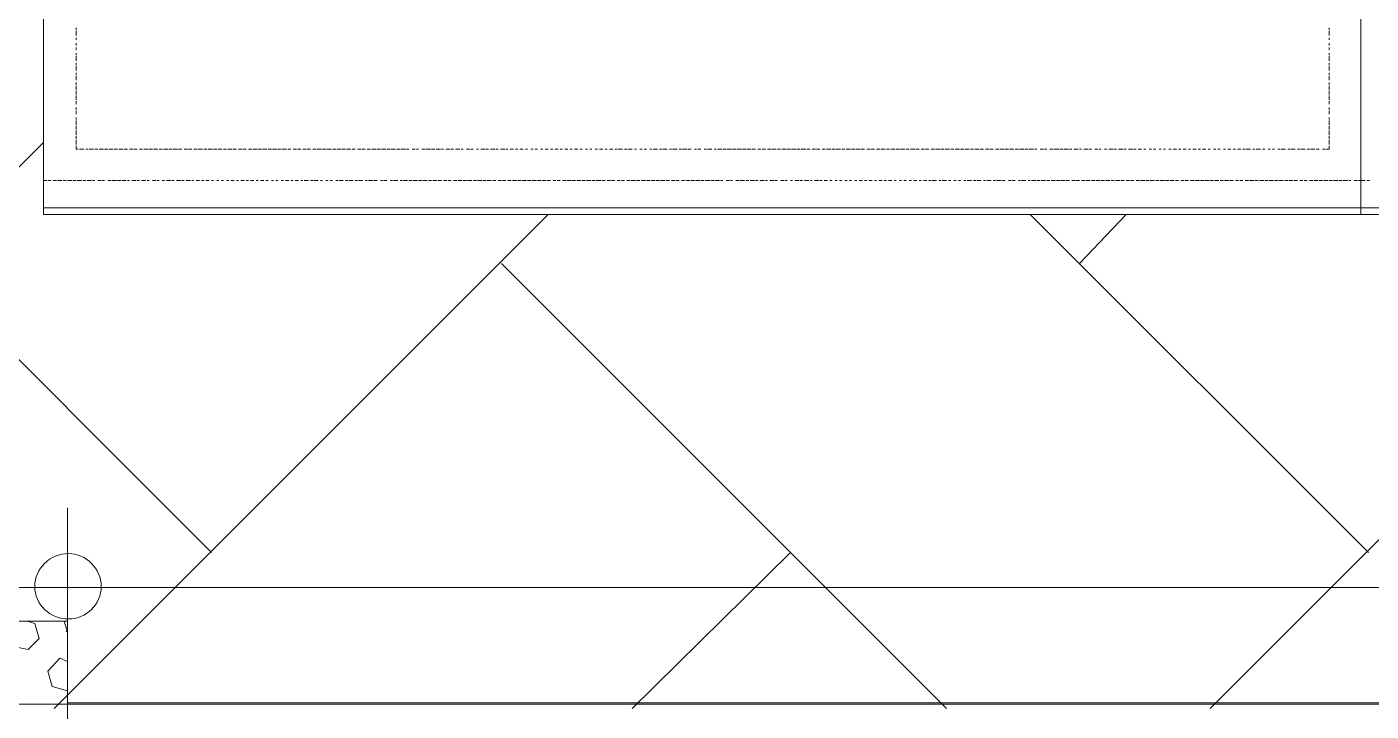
# Model space of a CAD drawing. Header units: millimetres. Extents: x 2928 to 3112, y 1220 to 1280.
# Drawn here: x 2957.231 to 2959.286, y 1264.54 to 1265.586 of the extents above; entities that cross this region are included whole.
import ezdxf

# ---------------------------------------------------------------- set-up
doc = ezdxf.new("R2010")
doc.units = ezdxf.units.MM

msp = doc.modelspace()

# ---------------------------------------------------------------- linework, layer by layer
at = {"color": 9, "linetype": 'Continuous', "lineweight": 13, "true_color": 0xbababa}
for points in [[(2957.51322, 1264.78229), (2956.1882, 1266.10898), (2956.1882, 1266.10898)], [(2957.07154, 1265.22396), (2957.25654, 1265.40897), (2957.25654, 1265.40897)], [(2957.27321, 1264.54395), (2958.02822, 1265.29896), (2958.02822, 1265.29896)], [(2959.28157, 1264.78229), (2958.7649, 1265.29896), (2958.7649, 1265.29896)], [(2958.8399, 1265.22396), (2958.91157, 1265.29896), (2958.91157, 1265.29896)], [(2959.0399, 1264.54395), (2959.79491, 1265.29896), (2959.79491, 1265.29896)], [(2958.63656, 1264.54395), (2957.95655, 1265.22396), (2957.95655, 1265.22396)], [(2958.15656, 1264.54395), (2958.39823, 1264.78229), (2958.39823, 1264.78229)], [(2957.24321, 1264.67396), (2957.23154, 1264.67729), (2957.23154, 1264.67729)], [(2957.24988, 1264.65062), (2957.24321, 1264.67396), (2957.24321, 1264.67396)], [(2957.29321, 1264.66062), (2957.28821, 1264.67729), (2957.28821, 1264.67729)], [(2957.29321, 1264.66062), (2957.29155, 1264.66229), (2957.29155, 1264.66229)], [(2957.23321, 1264.63396), (2957.20821, 1264.63896), (2957.20821, 1264.63896)], [(2957.23321, 1264.63396), (2957.24988, 1264.65062), (2957.24988, 1264.65062)], [(2957.26321, 1264.60062), (2957.28155, 1264.62062), (2957.28155, 1264.62062)], [(2957.29321, 1264.61562), (2957.28155, 1264.62062), (2957.28155, 1264.62062)], [(2957.26988, 1264.57729), (2957.26321, 1264.60062), (2957.26321, 1264.60062)], [(2957.29321, 1264.57062), (2957.26988, 1264.57729), (2957.26988, 1264.57729)]]:
    msp.add_lwpolyline(points, dxfattribs=at)
at = {"color": 7, "linetype": 'Continuous', "lineweight": 20, "true_color": 0x000007}
for points in [[(2959.26991, 1265.75397), (2957.25654, 1265.75397), (2957.25654, 1265.29896), (2959.26991, 1265.29896)], [(2961.2866, 1265.75397), (2959.26991, 1265.75397), (2959.26991, 1265.29896), (2961.2866, 1265.29896)]]:
    msp.add_lwpolyline(points, close=True, dxfattribs=at)
at = {"color": 252, "linetype": 'Continuous', "lineweight": 13, "true_color": 0x989898}
for points in [[(2957.30655, 1265.58397), (2957.30655, 1265.58064), (2957.30655, 1265.58064)], [(2957.30655, 1265.57897), (2957.30655, 1265.5723), (2957.30655, 1265.5723)], [(2959.22157, 1265.58064), (2959.22157, 1265.58397), (2959.22157, 1265.58397)], [(2959.22157, 1265.5723), (2959.22157, 1265.57897), (2959.22157, 1265.57897)], [(2957.30655, 1265.56897), (2957.30655, 1265.56564), (2957.30655, 1265.56564)], [(2957.30655, 1265.56063), (2957.30655, 1265.5573), (2957.30655, 1265.5573)], [(2959.22157, 1265.56564), (2959.22157, 1265.56897), (2959.22157, 1265.56897)], [(2959.22157, 1265.5573), (2959.22157, 1265.56063), (2959.22157, 1265.56063)], [(2957.30655, 1265.55397), (2957.30655, 1265.55063), (2957.30655, 1265.55063)], [(2957.30655, 1265.54563), (2957.30655, 1265.5423), (2957.30655, 1265.5423)], [(2957.30655, 1265.54063), (2957.30655, 1265.53397), (2957.30655, 1265.53397)], [(2959.22157, 1265.55063), (2959.22157, 1265.55397), (2959.22157, 1265.55397)], [(2959.22157, 1265.5423), (2959.22157, 1265.54563), (2959.22157, 1265.54563)], [(2959.22157, 1265.53397), (2959.22157, 1265.54063), (2959.22157, 1265.54063)], [(2957.30655, 1265.53063), (2957.30655, 1265.5273), (2957.30655, 1265.5273)], [(2957.30655, 1265.52563), (2957.30655, 1265.51897), (2957.30655, 1265.51897)], [(2957.30655, 1265.51563), (2957.30655, 1265.5123), (2957.30655, 1265.5123)], [(2959.22157, 1265.5273), (2959.22157, 1265.53063), (2959.22157, 1265.53063)], [(2959.22157, 1265.51897), (2959.22157, 1265.52563), (2959.22157, 1265.52563)], [(2959.22157, 1265.5123), (2959.22157, 1265.51563), (2959.22157, 1265.51563)], [(2957.30655, 1265.51063), (2957.30655, 1265.50397), (2957.30655, 1265.50397)], [(2957.30655, 1265.50063), (2957.30655, 1265.4973), (2957.30655, 1265.4973)], [(2957.30655, 1265.49563), (2957.30655, 1265.48897), (2957.30655, 1265.48897)], [(2959.22157, 1265.50397), (2959.22157, 1265.51063), (2959.22157, 1265.51063)], [(2959.22157, 1265.4973), (2959.22157, 1265.50063), (2959.22157, 1265.50063)], [(2959.22157, 1265.48897), (2959.22157, 1265.49563), (2959.22157, 1265.49563)], [(2957.30655, 1265.4873), (2957.30655, 1265.4823), (2957.30655, 1265.4823)], [(2957.30655, 1265.48063), (2957.30655, 1265.47397), (2957.30655, 1265.47397)], [(2959.22157, 1265.4823), (2959.22157, 1265.4873), (2959.22157, 1265.4873)], [(2959.22157, 1265.47397), (2959.22157, 1265.48063), (2959.22157, 1265.48063)], [(2957.30655, 1265.4723), (2957.30655, 1265.4673), (2957.30655, 1265.4673)], [(2957.30655, 1265.4623), (2957.30655, 1265.45897), (2957.30655, 1265.45897)], [(2957.30655, 1265.4573), (2957.30655, 1265.4523), (2957.30655, 1265.4523)], [(2959.22157, 1265.4673), (2959.22157, 1265.4723), (2959.22157, 1265.4723)], [(2959.22157, 1265.45897), (2959.22157, 1265.4623), (2959.22157, 1265.4623)], [(2959.22157, 1265.4523), (2959.22157, 1265.4573), (2959.22157, 1265.4573)], [(2957.30655, 1265.4473), (2957.30655, 1265.44397), (2957.30655, 1265.44397)], [(2957.30655, 1265.4423), (2957.30655, 1265.43563), (2957.30655, 1265.43563)], [(2957.30655, 1265.43397), (2957.30655, 1265.42897), (2957.30655, 1265.42897)], [(2959.22157, 1265.44397), (2959.22157, 1265.4473), (2959.22157, 1265.4473)], [(2959.22157, 1265.43563), (2959.22157, 1265.4423), (2959.22157, 1265.4423)], [(2959.22157, 1265.42897), (2959.22157, 1265.43397), (2959.22157, 1265.43397)], [(2957.30655, 1265.4273), (2957.30655, 1265.42063), (2957.30655, 1265.42063)], [(2957.30655, 1265.41897), (2957.30655, 1265.41397), (2957.30655, 1265.41397)], [(2957.30655, 1265.4123), (2957.30655, 1265.40563), (2957.30655, 1265.40563)], [(2959.22157, 1265.42063), (2959.22157, 1265.4273), (2959.22157, 1265.4273)], [(2959.22157, 1265.41397), (2959.22157, 1265.41897), (2959.22157, 1265.41897)], [(2959.22157, 1265.40563), (2959.22157, 1265.4123), (2959.22157, 1265.4123)], [(2957.30655, 1265.40397), (2957.30655, 1265.39897), (2957.30988, 1265.39897)], [(2957.31155, 1265.39897), (2957.31821, 1265.39897), (2957.31821, 1265.39897)], [(2957.32155, 1265.39897), (2957.32488, 1265.39897), (2957.32488, 1265.39897)], [(2957.32655, 1265.39897), (2957.33321, 1265.39897), (2957.33321, 1265.39897)], [(2957.33488, 1265.39897), (2957.33988, 1265.39897), (2957.33988, 1265.39897)], [(2957.34155, 1265.39897), (2957.34821, 1265.39897), (2957.34821, 1265.39897)], [(2957.34988, 1265.39897), (2957.35488, 1265.39897), (2957.35488, 1265.39897)], [(2957.35655, 1265.39897), (2957.36321, 1265.39897), (2957.36321, 1265.39897)], [(2957.36488, 1265.39897), (2957.36988, 1265.39897), (2957.36988, 1265.39897)], [(2957.37155, 1265.39897), (2957.37821, 1265.39897), (2957.37821, 1265.39897)], [(2957.37988, 1265.39897), (2957.38488, 1265.39897), (2957.38488, 1265.39897)], [(2957.38821, 1265.39897), (2957.39321, 1265.39897), (2957.39321, 1265.39897)], [(2957.39488, 1265.39897), (2957.39988, 1265.39897), (2957.39988, 1265.39897)], [(2957.40321, 1265.39897), (2957.40821, 1265.39897), (2957.40821, 1265.39897)], [(2957.40988, 1265.39897), (2957.41655, 1265.39897), (2957.41655, 1265.39897)], [(2957.41821, 1265.39897), (2957.42321, 1265.39897), (2957.42321, 1265.39897)], [(2957.42488, 1265.39897), (2957.43155, 1265.39897), (2957.43155, 1265.39897)], [(2957.43321, 1265.39897), (2957.43821, 1265.39897), (2957.43821, 1265.39897)], [(2957.43988, 1265.39897), (2957.44655, 1265.39897), (2957.44655, 1265.39897)], [(2957.44821, 1265.39897), (2957.45321, 1265.39897), (2957.45321, 1265.39897)], [(2957.45488, 1265.39897), (2957.46155, 1265.39897), (2957.46155, 1265.39897)], [(2957.46321, 1265.39897), (2957.46821, 1265.39897), (2957.46821, 1265.39897)], [(2957.47155, 1265.39897), (2957.47655, 1265.39897), (2957.47655, 1265.39897)], [(2957.47821, 1265.39897), (2957.48321, 1265.39897), (2957.48321, 1265.39897)], [(2957.48655, 1265.39897), (2957.49155, 1265.39897), (2957.49155, 1265.39897)], [(2957.49321, 1265.39897), (2957.49988, 1265.39897), (2957.49988, 1265.39897)], [(2957.50155, 1265.39897), (2957.50655, 1265.39897), (2957.50655, 1265.39897)], [(2957.50822, 1265.39897), (2957.51488, 1265.39897), (2957.51488, 1265.39897)], [(2957.51655, 1265.39897), (2957.52155, 1265.39897), (2957.52155, 1265.39897)], [(2957.52322, 1265.39897), (2957.52988, 1265.39897), (2957.52988, 1265.39897)], [(2957.53155, 1265.39897), (2957.53655, 1265.39897), (2957.53655, 1265.39897)], [(2957.53822, 1265.39897), (2957.54488, 1265.39897), (2957.54488, 1265.39897)], [(2957.54655, 1265.39897), (2957.55155, 1265.39897), (2957.55155, 1265.39897)], [(2957.55488, 1265.39897), (2957.55988, 1265.39897), (2957.55988, 1265.39897)], [(2957.56155, 1265.39897), (2957.56655, 1265.39897), (2957.56655, 1265.39897)], [(2957.56988, 1265.39897), (2957.57488, 1265.39897), (2957.57488, 1265.39897)], [(2957.57655, 1265.39897), (2957.58322, 1265.39897), (2957.58322, 1265.39897)], [(2957.58488, 1265.39897), (2957.58988, 1265.39897), (2957.58988, 1265.39897)], [(2957.59155, 1265.39897), (2957.59822, 1265.39897), (2957.59822, 1265.39897)], [(2957.59988, 1265.39897), (2957.60488, 1265.39897), (2957.60488, 1265.39897)], [(2957.60655, 1265.39897), (2957.61322, 1265.39897), (2957.61322, 1265.39897)], [(2957.61488, 1265.39897), (2957.61988, 1265.39897), (2957.61988, 1265.39897)], [(2957.62155, 1265.39897), (2957.62822, 1265.39897), (2957.62822, 1265.39897)], [(2957.62988, 1265.39897), (2957.63488, 1265.39897), (2957.63488, 1265.39897)], [(2957.63822, 1265.39897), (2957.64322, 1265.39897), (2957.64322, 1265.39897)], [(2957.64488, 1265.39897), (2957.64988, 1265.39897), (2957.64988, 1265.39897)], [(2957.65322, 1265.39897), (2957.65822, 1265.39897), (2957.65822, 1265.39897)], [(2957.65988, 1265.39897), (2957.66488, 1265.39897), (2957.66488, 1265.39897)], [(2957.66822, 1265.39897), (2957.67322, 1265.39897), (2957.67322, 1265.39897)], [(2957.67488, 1265.39897), (2957.68155, 1265.39897), (2957.68155, 1265.39897)], [(2957.68322, 1265.39897), (2957.68822, 1265.39897), (2957.68822, 1265.39897)], [(2957.68988, 1265.39897), (2957.69655, 1265.39897), (2957.69655, 1265.39897)], [(2957.69822, 1265.39897), (2957.70322, 1265.39897), (2957.70322, 1265.39897)], [(2957.70488, 1265.39897), (2957.71155, 1265.39897), (2957.71155, 1265.39897)], [(2957.71322, 1265.39897), (2957.71822, 1265.39897), (2957.71822, 1265.39897)], [(2957.71988, 1265.39897), (2957.72655, 1265.39897), (2957.72655, 1265.39897)], [(2957.72822, 1265.39897), (2957.73322, 1265.39897), (2957.73322, 1265.39897)], [(2957.73655, 1265.39897), (2957.74155, 1265.39897), (2957.74155, 1265.39897)], [(2957.74322, 1265.39897), (2957.74822, 1265.39897), (2957.74822, 1265.39897)], [(2957.75155, 1265.39897), (2957.75655, 1265.39897), (2957.75655, 1265.39897)], [(2957.75822, 1265.39897), (2957.76489, 1265.39897), (2957.76489, 1265.39897)], [(2957.76655, 1265.39897), (2957.77155, 1265.39897), (2957.77155, 1265.39897)], [(2957.77322, 1265.39897), (2957.77989, 1265.39897), (2957.77989, 1265.39897)], [(2957.78155, 1265.39897), (2957.78655, 1265.39897), (2957.78655, 1265.39897)], [(2957.78822, 1265.39897), (2957.79489, 1265.39897), (2957.79489, 1265.39897)], [(2957.79655, 1265.39897), (2957.80155, 1265.39897), (2957.80155, 1265.39897)], [(2957.80322, 1265.39897), (2957.80989, 1265.39897), (2957.80989, 1265.39897)], [(2957.81155, 1265.39897), (2957.81489, 1265.39897), (2957.81489, 1265.39897)], [(2957.81989, 1265.39897), (2957.82489, 1265.39897), (2957.82489, 1265.39897)], [(2957.82655, 1265.39897), (2957.82989, 1265.39897), (2957.82989, 1265.39897)], [(2957.83489, 1265.39897), (2957.83989, 1265.39897), (2957.83989, 1265.39897)], [(2957.84155, 1265.39897), (2957.84822, 1265.39897), (2957.84822, 1265.39897)], [(2957.84989, 1265.39897), (2957.85489, 1265.39897), (2957.85489, 1265.39897)], [(2957.85655, 1265.39897), (2957.86322, 1265.39897), (2957.86322, 1265.39897)], [(2957.86489, 1265.39897), (2957.86822, 1265.39897), (2957.86822, 1265.39897)], [(2957.87155, 1265.39897), (2957.87822, 1265.39897), (2957.87822, 1265.39897)], [(2957.87989, 1265.39897), (2957.88322, 1265.39897), (2957.88322, 1265.39897)], [(2957.88655, 1265.39897), (2957.89322, 1265.39897), (2957.89322, 1265.39897)], [(2957.89489, 1265.39897), (2957.89822, 1265.39897), (2957.89822, 1265.39897)], [(2957.90322, 1265.39897), (2957.90822, 1265.39897), (2957.90822, 1265.39897)], [(2957.90989, 1265.39897), (2957.91322, 1265.39897), (2957.91322, 1265.39897)], [(2957.91822, 1265.39897), (2957.92155, 1265.39897), (2957.92155, 1265.39897)], [(2957.92489, 1265.39897), (2957.93155, 1265.39897), (2957.93155, 1265.39897)], [(2957.93322, 1265.39897), (2957.93655, 1265.39897), (2957.93655, 1265.39897)], [(2957.93989, 1265.39897), (2957.94655, 1265.39897), (2957.94655, 1265.39897)], [(2957.94822, 1265.39897), (2957.95155, 1265.39897), (2957.95155, 1265.39897)], [(2957.95489, 1265.39897), (2957.96156, 1265.39897), (2957.96156, 1265.39897)], [(2957.96322, 1265.39897), (2957.96656, 1265.39897), (2957.96656, 1265.39897)], [(2957.96989, 1265.39897), (2957.97489, 1265.39897), (2957.97489, 1265.39897)], [(2957.97822, 1265.39897), (2957.98156, 1265.39897), (2957.98156, 1265.39897)], [(2957.98489, 1265.39897), (2957.98989, 1265.39897), (2957.98989, 1265.39897)], [(2957.99322, 1265.39897), (2957.99656, 1265.39897), (2957.99656, 1265.39897)], [(2958.00156, 1265.39897), (2958.00489, 1265.39897), (2958.00489, 1265.39897)], [(2958.00822, 1265.39897), (2958.01156, 1265.39897), (2958.01156, 1265.39897)], [(2958.01656, 1265.39897), (2958.01989, 1265.39897), (2958.01989, 1265.39897)], [(2958.02322, 1265.39897), (2958.02822, 1265.39897), (2958.02822, 1265.39897)], [(2958.03156, 1265.39897), (2958.03489, 1265.39897), (2958.03489, 1265.39897)], [(2958.03822, 1265.39897), (2958.04322, 1265.39897), (2958.04322, 1265.39897)], [(2958.04656, 1265.39897), (2958.04989, 1265.39897), (2958.04989, 1265.39897)], [(2958.05322, 1265.39897), (2958.05822, 1265.39897), (2958.05822, 1265.39897)], [(2958.06156, 1265.39897), (2958.06489, 1265.39897), (2958.06489, 1265.39897)], [(2958.06822, 1265.39897), (2958.07322, 1265.39897), (2958.07322, 1265.39897)], [(2958.07656, 1265.39897), (2958.07989, 1265.39897), (2958.07989, 1265.39897)], [(2958.08489, 1265.39897), (2958.08822, 1265.39897), (2958.08822, 1265.39897)], [(2958.09156, 1265.39897), (2958.09489, 1265.39897), (2958.09489, 1265.39897)], [(2958.09989, 1265.39897), (2958.10322, 1265.39897), (2958.10322, 1265.39897)], [(2958.10656, 1265.39897), (2958.11156, 1265.39897), (2958.11156, 1265.39897)], [(2958.11489, 1265.39897), (2958.11822, 1265.39897), (2958.11822, 1265.39897)], [(2958.12156, 1265.39897), (2958.12656, 1265.39897), (2958.12656, 1265.39897)], [(2958.12989, 1265.39897), (2958.13322, 1265.39897), (2958.13322, 1265.39897)], [(2958.13489, 1265.39897), (2958.14156, 1265.39897), (2958.14156, 1265.39897)], [(2958.14489, 1265.39897), (2958.14822, 1265.39897), (2958.14822, 1265.39897)], [(2958.14989, 1265.39897), (2958.15656, 1265.39897), (2958.15656, 1265.39897)], [(2958.15989, 1265.39897), (2958.16322, 1265.39897), (2958.16322, 1265.39897)], [(2958.16822, 1265.39897), (2958.17156, 1265.39897), (2958.17156, 1265.39897)], [(2958.17489, 1265.39897), (2958.17822, 1265.39897), (2958.17822, 1265.39897)], [(2958.18322, 1265.39897), (2958.18656, 1265.39897), (2958.18656, 1265.39897)], [(2958.18822, 1265.39897), (2958.19489, 1265.39897), (2958.19489, 1265.39897)], [(2958.19823, 1265.39897), (2958.20156, 1265.39897), (2958.20156, 1265.39897)], [(2958.20323, 1265.39897), (2958.20989, 1265.39897), (2958.20989, 1265.39897)], [(2958.21323, 1265.39897), (2958.21656, 1265.39897), (2958.21656, 1265.39897)], [(2958.21823, 1265.39897), (2958.22489, 1265.39897), (2958.22489, 1265.39897)], [(2958.22823, 1265.39897), (2958.23156, 1265.39897), (2958.23156, 1265.39897)], [(2958.23323, 1265.39897), (2958.23989, 1265.39897), (2958.23989, 1265.39897)], [(2958.24156, 1265.39897), (2958.24656, 1265.39897), (2958.24656, 1265.39897)], [(2958.25156, 1265.39897), (2958.25489, 1265.39897), (2958.25489, 1265.39897)], [(2958.25656, 1265.39897), (2958.26156, 1265.39897), (2958.26156, 1265.39897)], [(2958.26656, 1265.39897), (2958.26989, 1265.39897), (2958.26989, 1265.39897)], [(2958.27156, 1265.39897), (2958.27823, 1265.39897), (2958.27823, 1265.39897)], [(2958.28156, 1265.39897), (2958.28489, 1265.39897), (2958.28489, 1265.39897)], [(2958.28656, 1265.39897), (2958.29323, 1265.39897), (2958.29323, 1265.39897)], [(2958.29489, 1265.39897), (2958.29989, 1265.39897), (2958.29989, 1265.39897)], [(2958.30156, 1265.39897), (2958.30823, 1265.39897), (2958.30823, 1265.39897)], [(2958.30989, 1265.39897), (2958.31489, 1265.39897), (2958.31489, 1265.39897)], [(2958.31656, 1265.39897), (2958.32323, 1265.39897), (2958.32323, 1265.39897)], [(2958.32489, 1265.39897), (2958.32989, 1265.39897), (2958.32989, 1265.39897)], [(2958.33156, 1265.39897), (2958.33823, 1265.39897), (2958.33823, 1265.39897)], [(2958.33989, 1265.39897), (2958.34489, 1265.39897), (2958.34489, 1265.39897)], [(2958.34823, 1265.39897), (2958.35323, 1265.39897), (2958.35323, 1265.39897)], [(2958.35489, 1265.39897), (2958.35989, 1265.39897), (2958.35989, 1265.39897)], [(2958.36323, 1265.39897), (2958.36823, 1265.39897), (2958.36823, 1265.39897)], [(2958.36989, 1265.39897), (2958.37656, 1265.39897), (2958.37656, 1265.39897)], [(2958.37823, 1265.39897), (2958.38323, 1265.39897), (2958.38323, 1265.39897)], [(2958.38489, 1265.39897), (2958.39156, 1265.39897), (2958.39156, 1265.39897)], [(2958.39323, 1265.39897), (2958.39823, 1265.39897), (2958.39823, 1265.39897)], [(2958.39989, 1265.39897), (2958.40656, 1265.39897), (2958.40656, 1265.39897)], [(2958.40823, 1265.39897), (2958.41323, 1265.39897), (2958.41323, 1265.39897)], [(2958.41489, 1265.39897), (2958.42156, 1265.39897), (2958.42156, 1265.39897)], [(2958.42323, 1265.39897), (2958.42823, 1265.39897), (2958.42823, 1265.39897)], [(2958.43156, 1265.39897), (2958.43656, 1265.39897), (2958.43656, 1265.39897)], [(2958.43823, 1265.39897), (2958.44323, 1265.39897), (2958.44323, 1265.39897)], [(2958.44656, 1265.39897), (2958.45156, 1265.39897), (2958.45156, 1265.39897)], [(2958.45323, 1265.39897), (2958.4599, 1265.39897), (2958.4599, 1265.39897)], [(2958.46156, 1265.39897), (2958.46656, 1265.39897), (2958.46656, 1265.39897)], [(2958.46823, 1265.39897), (2958.4749, 1265.39897), (2958.4749, 1265.39897)], [(2958.47656, 1265.39897), (2958.48156, 1265.39897), (2958.48156, 1265.39897)], [(2958.48323, 1265.39897), (2958.4899, 1265.39897), (2958.4899, 1265.39897)], [(2958.49156, 1265.39897), (2958.49656, 1265.39897), (2958.49656, 1265.39897)], [(2958.49823, 1265.39897), (2958.5049, 1265.39897), (2958.5049, 1265.39897)], [(2958.50656, 1265.39897), (2958.51156, 1265.39897), (2958.51156, 1265.39897)], [(2958.5149, 1265.39897), (2958.5199, 1265.39897), (2958.5199, 1265.39897)], [(2958.52156, 1265.39897), (2958.52656, 1265.39897), (2958.52656, 1265.39897)], [(2958.5299, 1265.39897), (2958.5349, 1265.39897), (2958.5349, 1265.39897)], [(2958.53656, 1265.39897), (2958.54323, 1265.39897), (2958.54323, 1265.39897)], [(2958.5449, 1265.39897), (2958.5499, 1265.39897), (2958.5499, 1265.39897)], [(2958.55156, 1265.39897), (2958.55823, 1265.39897), (2958.55823, 1265.39897)], [(2958.5599, 1265.39897), (2958.5649, 1265.39897), (2958.5649, 1265.39897)], [(2958.56656, 1265.39897), (2958.57323, 1265.39897), (2958.57323, 1265.39897)], [(2958.5749, 1265.39897), (2958.5799, 1265.39897), (2958.5799, 1265.39897)], [(2958.58156, 1265.39897), (2958.58823, 1265.39897), (2958.58823, 1265.39897)], [(2958.5899, 1265.39897), (2958.5949, 1265.39897), (2958.5949, 1265.39897)], [(2958.59823, 1265.39897), (2958.60323, 1265.39897), (2958.60323, 1265.39897)], [(2958.6049, 1265.39897), (2958.6099, 1265.39897), (2958.6099, 1265.39897)], [(2958.61323, 1265.39897), (2958.61823, 1265.39897), (2958.61823, 1265.39897)], [(2958.6199, 1265.39897), (2958.62656, 1265.39897), (2958.62656, 1265.39897)], [(2958.62823, 1265.39897), (2958.63323, 1265.39897), (2958.63323, 1265.39897)], [(2958.6349, 1265.39897), (2958.64156, 1265.39897), (2958.64156, 1265.39897)], [(2958.64323, 1265.39897), (2958.64823, 1265.39897), (2958.64823, 1265.39897)], [(2958.6499, 1265.39897), (2958.65656, 1265.39897), (2958.65656, 1265.39897)], [(2958.65823, 1265.39897), (2958.66323, 1265.39897), (2958.66323, 1265.39897)], [(2958.6649, 1265.39897), (2958.67157, 1265.39897), (2958.67157, 1265.39897)], [(2958.67323, 1265.39897), (2958.67823, 1265.39897), (2958.67823, 1265.39897)], [(2958.6799, 1265.39897), (2958.68657, 1265.39897), (2958.68657, 1265.39897)], [(2958.68823, 1265.39897), (2958.69323, 1265.39897), (2958.69323, 1265.39897)], [(2958.69657, 1265.39897), (2958.70157, 1265.39897), (2958.70157, 1265.39897)], [(2958.70323, 1265.39897), (2958.70823, 1265.39897), (2958.70823, 1265.39897)], [(2958.71157, 1265.39897), (2958.71657, 1265.39897), (2958.71657, 1265.39897)], [(2958.71823, 1265.39897), (2958.7249, 1265.39897), (2958.7249, 1265.39897)], [(2958.72657, 1265.39897), (2958.73157, 1265.39897), (2958.73157, 1265.39897)], [(2958.73323, 1265.39897), (2958.7399, 1265.39897), (2958.7399, 1265.39897)], [(2958.74157, 1265.39897), (2958.74657, 1265.39897), (2958.74657, 1265.39897)], [(2958.74823, 1265.39897), (2958.7549, 1265.39897), (2958.7549, 1265.39897)], [(2958.75657, 1265.39897), (2958.76157, 1265.39897), (2958.76157, 1265.39897)], [(2958.76323, 1265.39897), (2958.7699, 1265.39897), (2958.7699, 1265.39897)], [(2958.77157, 1265.39897), (2958.7749, 1265.39897), (2958.7749, 1265.39897)], [(2958.7799, 1265.39897), (2958.7849, 1265.39897), (2958.7849, 1265.39897)], [(2958.78657, 1265.39897), (2958.7899, 1265.39897), (2958.7899, 1265.39897)], [(2958.7949, 1265.39897), (2958.7999, 1265.39897), (2958.7999, 1265.39897)], [(2958.80157, 1265.39897), (2958.80823, 1265.39897), (2958.80823, 1265.39897)], [(2958.8099, 1265.39897), (2958.8149, 1265.39897), (2958.8149, 1265.39897)], [(2958.81657, 1265.39897), (2958.82323, 1265.39897), (2958.82323, 1265.39897)], [(2958.8249, 1265.39897), (2958.82823, 1265.39897), (2958.82823, 1265.39897)], [(2958.83157, 1265.39897), (2958.83823, 1265.39897), (2958.83823, 1265.39897)], [(2958.8399, 1265.39897), (2958.84323, 1265.39897), (2958.84323, 1265.39897)], [(2958.84657, 1265.39897), (2958.85323, 1265.39897), (2958.85323, 1265.39897)], [(2958.8549, 1265.39897), (2958.85823, 1265.39897), (2958.85823, 1265.39897)], [(2958.86323, 1265.39897), (2958.86823, 1265.39897), (2958.86823, 1265.39897)], [(2958.8699, 1265.39897), (2958.87323, 1265.39897), (2958.87323, 1265.39897)], [(2958.87823, 1265.39897), (2958.88157, 1265.39897), (2958.88157, 1265.39897)], [(2958.8849, 1265.39897), (2958.89157, 1265.39897), (2958.89157, 1265.39897)], [(2958.89323, 1265.39897), (2958.89657, 1265.39897), (2958.89657, 1265.39897)], [(2958.8999, 1265.39897), (2958.90657, 1265.39897), (2958.90657, 1265.39897)], [(2958.90824, 1265.39897), (2958.91157, 1265.39897), (2958.91157, 1265.39897)], [(2958.9149, 1265.39897), (2958.92157, 1265.39897), (2958.92157, 1265.39897)], [(2958.92324, 1265.39897), (2958.92657, 1265.39897), (2958.92657, 1265.39897)], [(2958.9299, 1265.39897), (2958.9349, 1265.39897), (2958.9349, 1265.39897)], [(2958.93824, 1265.39897), (2958.94157, 1265.39897), (2958.94157, 1265.39897)], [(2958.94657, 1265.39897), (2958.9499, 1265.39897), (2958.9499, 1265.39897)], [(2958.95324, 1265.39897), (2958.95657, 1265.39897), (2958.95657, 1265.39897)], [(2958.96157, 1265.39897), (2958.9649, 1265.39897), (2958.9649, 1265.39897)], [(2958.96824, 1265.39897), (2958.97157, 1265.39897), (2958.97157, 1265.39897)], [(2958.97657, 1265.39897), (2958.9799, 1265.39897), (2958.9799, 1265.39897)], [(2958.98324, 1265.39897), (2958.98824, 1265.39897), (2958.98824, 1265.39897)], [(2958.99157, 1265.39897), (2958.9949, 1265.39897), (2958.9949, 1265.39897)], [(2958.99824, 1265.39897), (2959.00324, 1265.39897), (2959.00324, 1265.39897)], [(2959.00657, 1265.39897), (2959.0099, 1265.39897), (2959.0099, 1265.39897)], [(2959.01324, 1265.39897), (2959.01824, 1265.39897), (2959.01824, 1265.39897)], [(2959.02157, 1265.39897), (2959.0249, 1265.39897), (2959.0249, 1265.39897)], [(2959.02824, 1265.39897), (2959.03324, 1265.39897), (2959.03324, 1265.39897)], [(2959.03657, 1265.39897), (2959.0399, 1265.39897), (2959.0399, 1265.39897)], [(2959.0449, 1265.39897), (2959.04824, 1265.39897), (2959.04824, 1265.39897)], [(2959.05157, 1265.39897), (2959.0549, 1265.39897), (2959.0549, 1265.39897)], [(2959.0599, 1265.39897), (2959.06324, 1265.39897), (2959.06324, 1265.39897)], [(2959.06657, 1265.39897), (2959.07157, 1265.39897), (2959.07157, 1265.39897)], [(2959.0749, 1265.39897), (2959.07824, 1265.39897), (2959.07824, 1265.39897)], [(2959.08157, 1265.39897), (2959.08657, 1265.39897), (2959.08657, 1265.39897)], [(2959.0899, 1265.39897), (2959.09324, 1265.39897), (2959.09324, 1265.39897)], [(2959.0949, 1265.39897), (2959.10157, 1265.39897), (2959.10157, 1265.39897)], [(2959.1049, 1265.39897), (2959.10824, 1265.39897), (2959.10824, 1265.39897)], [(2959.1099, 1265.39897), (2959.11657, 1265.39897), (2959.11657, 1265.39897)], [(2959.1199, 1265.39897), (2959.12324, 1265.39897), (2959.12324, 1265.39897)], [(2959.12824, 1265.39897), (2959.13157, 1265.39897), (2959.13157, 1265.39897)], [(2959.13491, 1265.39897), (2959.13824, 1265.39897), (2959.13824, 1265.39897)], [(2959.14324, 1265.39897), (2959.14657, 1265.39897), (2959.14657, 1265.39897)], [(2959.14824, 1265.39897), (2959.15491, 1265.39897), (2959.15491, 1265.39897)], [(2959.15824, 1265.39897), (2959.16157, 1265.39897), (2959.16157, 1265.39897)], [(2959.16324, 1265.39897), (2959.16991, 1265.39897), (2959.16991, 1265.39897)], [(2959.17324, 1265.39897), (2959.17657, 1265.39897), (2959.17657, 1265.39897)], [(2959.17824, 1265.39897), (2959.18491, 1265.39897), (2959.18491, 1265.39897)], [(2959.18824, 1265.39897), (2959.19157, 1265.39897), (2959.19157, 1265.39897)], [(2959.19324, 1265.39897), (2959.19991, 1265.39897), (2959.19991, 1265.39897)], [(2959.20157, 1265.39897), (2959.20657, 1265.39897), (2959.20657, 1265.39897)], [(2959.21157, 1265.39897), (2959.21491, 1265.39897), (2959.21491, 1265.39897)], [(2959.21657, 1265.39897), (2959.22157, 1265.39897), (2959.22157, 1265.40397)], [(2957.25654, 1265.35063), (2957.26155, 1265.35063), (2957.26155, 1265.35063)], [(2957.26321, 1265.35063), (2957.26821, 1265.35063), (2957.26821, 1265.35063)], [(2957.27155, 1265.35063), (2957.27655, 1265.35063), (2957.27655, 1265.35063)], [(2957.27821, 1265.35063), (2957.28488, 1265.35063), (2957.28488, 1265.35063)], [(2957.28655, 1265.35063), (2957.29155, 1265.35063), (2957.29155, 1265.35063)], [(2957.29321, 1265.35063), (2957.29988, 1265.35063), (2957.29988, 1265.35063)], [(2957.30155, 1265.35063), (2957.30655, 1265.35063), (2957.30655, 1265.35063)], [(2957.30821, 1265.35063), (2957.31488, 1265.35063), (2957.31488, 1265.35063)], [(2957.31655, 1265.35063), (2957.32155, 1265.35063), (2957.32155, 1265.35063)], [(2957.32321, 1265.35063), (2957.32988, 1265.35063), (2957.32988, 1265.35063)], [(2957.33155, 1265.35063), (2957.33488, 1265.35063), (2957.33488, 1265.35063)], [(2957.33988, 1265.35063), (2957.34488, 1265.35063), (2957.34488, 1265.35063)], [(2957.34655, 1265.35063), (2957.34988, 1265.35063), (2957.34988, 1265.35063)], [(2957.35488, 1265.35063), (2957.35988, 1265.35063), (2957.35988, 1265.35063)], [(2957.36155, 1265.35063), (2957.36821, 1265.35063), (2957.36821, 1265.35063)], [(2957.36988, 1265.35063), (2957.37488, 1265.35063), (2957.37488, 1265.35063)], [(2957.37655, 1265.35063), (2957.38321, 1265.35063), (2957.38321, 1265.35063)], [(2957.38488, 1265.35063), (2957.38821, 1265.35063), (2957.38821, 1265.35063)], [(2957.39155, 1265.35063), (2957.39821, 1265.35063), (2957.39821, 1265.35063)], [(2957.39988, 1265.35063), (2957.40321, 1265.35063), (2957.40321, 1265.35063)], [(2957.40655, 1265.35063), (2957.41321, 1265.35063), (2957.41321, 1265.35063)], [(2957.41488, 1265.35063), (2957.41821, 1265.35063), (2957.41821, 1265.35063)], [(2957.42321, 1265.35063), (2957.42821, 1265.35063), (2957.42821, 1265.35063)], [(2957.42988, 1265.35063), (2957.43321, 1265.35063), (2957.43321, 1265.35063)], [(2957.43821, 1265.35063), (2957.44155, 1265.35063), (2957.44155, 1265.35063)], [(2957.44488, 1265.35063), (2957.45155, 1265.35063), (2957.45155, 1265.35063)], [(2957.45321, 1265.35063), (2957.45655, 1265.35063), (2957.45655, 1265.35063)], [(2957.45988, 1265.35063), (2957.46655, 1265.35063), (2957.46655, 1265.35063)], [(2957.46821, 1265.35063), (2957.47155, 1265.35063), (2957.47155, 1265.35063)], [(2957.47488, 1265.35063), (2957.48155, 1265.35063), (2957.48155, 1265.35063)], [(2957.48321, 1265.35063), (2957.48655, 1265.35063), (2957.48655, 1265.35063)], [(2957.48988, 1265.35063), (2957.49488, 1265.35063), (2957.49488, 1265.35063)], [(2957.49822, 1265.35063), (2957.50155, 1265.35063), (2957.50155, 1265.35063)], [(2957.50488, 1265.35063), (2957.50988, 1265.35063), (2957.50988, 1265.35063)], [(2957.51322, 1265.35063), (2957.51655, 1265.35063), (2957.51655, 1265.35063)], [(2957.52155, 1265.35063), (2957.52488, 1265.35063), (2957.52488, 1265.35063)], [(2957.52822, 1265.35063), (2957.53155, 1265.35063), (2957.53155, 1265.35063)], [(2957.53655, 1265.35063), (2957.53988, 1265.35063), (2957.53988, 1265.35063)], [(2957.54322, 1265.35063), (2957.54822, 1265.35063), (2957.54822, 1265.35063)], [(2957.55155, 1265.35063), (2957.55488, 1265.35063), (2957.55488, 1265.35063)], [(2957.55822, 1265.35063), (2957.56322, 1265.35063), (2957.56322, 1265.35063)], [(2957.56655, 1265.35063), (2957.56988, 1265.35063), (2957.56988, 1265.35063)], [(2957.57322, 1265.35063), (2957.57822, 1265.35063), (2957.57822, 1265.35063)], [(2957.58155, 1265.35063), (2957.58488, 1265.35063), (2957.58488, 1265.35063)], [(2957.58822, 1265.35063), (2957.59322, 1265.35063), (2957.59322, 1265.35063)], [(2957.59655, 1265.35063), (2957.59988, 1265.35063), (2957.59988, 1265.35063)], [(2957.60488, 1265.35063), (2957.60822, 1265.35063), (2957.60822, 1265.35063)], [(2957.61155, 1265.35063), (2957.61488, 1265.35063), (2957.61488, 1265.35063)], [(2957.61988, 1265.35063), (2957.62322, 1265.35063), (2957.62322, 1265.35063)], [(2957.62655, 1265.35063), (2957.63155, 1265.35063), (2957.63155, 1265.35063)], [(2957.63488, 1265.35063), (2957.63822, 1265.35063), (2957.63822, 1265.35063)], [(2957.64155, 1265.35063), (2957.64655, 1265.35063), (2957.64655, 1265.35063)], [(2957.64988, 1265.35063), (2957.65322, 1265.35063), (2957.65322, 1265.35063)], [(2957.65488, 1265.35063), (2957.66155, 1265.35063), (2957.66155, 1265.35063)], [(2957.66488, 1265.35063), (2957.66822, 1265.35063), (2957.66822, 1265.35063)], [(2957.66988, 1265.35063), (2957.67655, 1265.35063), (2957.67655, 1265.35063)], [(2957.67988, 1265.35063), (2957.68322, 1265.35063), (2957.68322, 1265.35063)], [(2957.68822, 1265.35063), (2957.69155, 1265.35063), (2957.69155, 1265.35063)], [(2957.69488, 1265.35063), (2957.69822, 1265.35063), (2957.69822, 1265.35063)], [(2957.70322, 1265.35063), (2957.70655, 1265.35063), (2957.70655, 1265.35063)], [(2957.70822, 1265.35063), (2957.71488, 1265.35063), (2957.71488, 1265.35063)], [(2957.71822, 1265.35063), (2957.72155, 1265.35063), (2957.72155, 1265.35063)], [(2957.72322, 1265.35063), (2957.72989, 1265.35063), (2957.72989, 1265.35063)], [(2957.73322, 1265.35063), (2957.73655, 1265.35063), (2957.73655, 1265.35063)], [(2957.73822, 1265.35063), (2957.74489, 1265.35063), (2957.74489, 1265.35063)], [(2957.74822, 1265.35063), (2957.75155, 1265.35063), (2957.75155, 1265.35063)], [(2957.75322, 1265.35063), (2957.75989, 1265.35063), (2957.75989, 1265.35063)], [(2957.76155, 1265.35063), (2957.76655, 1265.35063), (2957.76655, 1265.35063)], [(2957.77155, 1265.35063), (2957.77489, 1265.35063), (2957.77489, 1265.35063)], [(2957.77655, 1265.35063), (2957.78155, 1265.35063), (2957.78155, 1265.35063)], [(2957.78655, 1265.35063), (2957.78989, 1265.35063), (2957.78989, 1265.35063)], [(2957.79155, 1265.35063), (2957.79822, 1265.35063), (2957.79822, 1265.35063)], [(2957.80155, 1265.35063), (2957.80489, 1265.35063), (2957.80489, 1265.35063)], [(2957.80655, 1265.35063), (2957.81322, 1265.35063), (2957.81322, 1265.35063)], [(2957.81489, 1265.35063), (2957.81989, 1265.35063), (2957.81989, 1265.35063)], [(2957.82155, 1265.35063), (2957.82822, 1265.35063), (2957.82822, 1265.35063)], [(2957.82989, 1265.35063), (2957.83489, 1265.35063), (2957.83489, 1265.35063)], [(2957.83655, 1265.35063), (2957.84322, 1265.35063), (2957.84322, 1265.35063)], [(2957.84489, 1265.35063), (2957.84989, 1265.35063), (2957.84989, 1265.35063)], [(2957.85155, 1265.35063), (2957.85822, 1265.35063), (2957.85822, 1265.35063)], [(2957.85989, 1265.35063), (2957.86489, 1265.35063), (2957.86489, 1265.35063)], [(2957.86822, 1265.35063), (2957.87322, 1265.35063), (2957.87322, 1265.35063)], [(2957.87489, 1265.35063), (2957.87989, 1265.35063), (2957.87989, 1265.35063)], [(2957.88322, 1265.35063), (2957.88822, 1265.35063), (2957.88822, 1265.35063)], [(2957.88989, 1265.35063), (2957.89655, 1265.35063), (2957.89655, 1265.35063)], [(2957.89822, 1265.35063), (2957.90322, 1265.35063), (2957.90322, 1265.35063)], [(2957.90489, 1265.35063), (2957.91155, 1265.35063), (2957.91155, 1265.35063)], [(2957.91322, 1265.35063), (2957.91822, 1265.35063), (2957.91822, 1265.35063)], [(2957.91989, 1265.35063), (2957.92655, 1265.35063), (2957.92655, 1265.35063)], [(2957.92822, 1265.35063), (2957.93322, 1265.35063), (2957.93322, 1265.35063)], [(2957.93489, 1265.35063), (2957.94155, 1265.35063), (2957.94155, 1265.35063)], [(2957.94322, 1265.35063), (2957.94822, 1265.35063), (2957.94822, 1265.35063)], [(2957.95155, 1265.35063), (2957.95655, 1265.35063), (2957.95655, 1265.35063)], [(2957.95822, 1265.35063), (2957.96322, 1265.35063), (2957.96322, 1265.35063)], [(2957.96656, 1265.35063), (2957.97156, 1265.35063), (2957.97156, 1265.35063)], [(2957.97322, 1265.35063), (2957.97989, 1265.35063), (2957.97989, 1265.35063)], [(2957.98156, 1265.35063), (2957.98656, 1265.35063), (2957.98656, 1265.35063)], [(2957.98822, 1265.35063), (2957.99489, 1265.35063), (2957.99489, 1265.35063)], [(2957.99656, 1265.35063), (2958.00156, 1265.35063), (2958.00156, 1265.35063)], [(2958.00322, 1265.35063), (2958.00989, 1265.35063), (2958.00989, 1265.35063)], [(2958.01156, 1265.35063), (2958.01656, 1265.35063), (2958.01656, 1265.35063)], [(2958.01822, 1265.35063), (2958.02489, 1265.35063), (2958.02489, 1265.35063)], [(2958.02656, 1265.35063), (2958.03156, 1265.35063), (2958.03156, 1265.35063)], [(2958.03489, 1265.35063), (2958.03989, 1265.35063), (2958.03989, 1265.35063)], [(2958.04156, 1265.35063), (2958.04656, 1265.35063), (2958.04656, 1265.35063)], [(2958.04989, 1265.35063), (2958.05489, 1265.35063), (2958.05489, 1265.35063)], [(2958.05656, 1265.35063), (2958.06322, 1265.35063), (2958.06322, 1265.35063)], [(2958.06489, 1265.35063), (2958.06989, 1265.35063), (2958.06989, 1265.35063)], [(2958.07156, 1265.35063), (2958.07822, 1265.35063), (2958.07822, 1265.35063)], [(2958.07989, 1265.35063), (2958.08489, 1265.35063), (2958.08489, 1265.35063)], [(2958.08656, 1265.35063), (2958.09322, 1265.35063), (2958.09322, 1265.35063)], [(2958.09489, 1265.35063), (2958.09989, 1265.35063), (2958.09989, 1265.35063)], [(2958.10156, 1265.35063), (2958.10822, 1265.35063), (2958.10822, 1265.35063)], [(2958.10989, 1265.35063), (2958.11489, 1265.35063), (2958.11489, 1265.35063)], [(2958.11822, 1265.35063), (2958.12322, 1265.35063), (2958.12322, 1265.35063)], [(2958.12489, 1265.35063), (2958.12989, 1265.35063), (2958.12989, 1265.35063)], [(2958.13322, 1265.35063), (2958.13822, 1265.35063), (2958.13822, 1265.35063)], [(2958.13989, 1265.35063), (2958.14489, 1265.35063), (2958.14489, 1265.35063)], [(2958.14822, 1265.35063), (2958.15322, 1265.35063), (2958.15322, 1265.35063)], [(2958.15489, 1265.35063), (2958.16156, 1265.35063), (2958.16156, 1265.35063)], [(2958.16322, 1265.35063), (2958.16822, 1265.35063), (2958.16822, 1265.35063)], [(2958.16989, 1265.35063), (2958.17656, 1265.35063), (2958.17656, 1265.35063)], [(2958.17822, 1265.35063), (2958.18322, 1265.35063), (2958.18322, 1265.35063)], [(2958.18489, 1265.35063), (2958.19156, 1265.35063), (2958.19156, 1265.35063)], [(2958.19322, 1265.35063), (2958.19823, 1265.35063), (2958.19823, 1265.35063)], [(2958.19989, 1265.35063), (2958.20656, 1265.35063), (2958.20656, 1265.35063)], [(2958.20823, 1265.35063), (2958.21323, 1265.35063), (2958.21323, 1265.35063)], [(2958.21656, 1265.35063), (2958.22156, 1265.35063), (2958.22156, 1265.35063)], [(2958.22323, 1265.35063), (2958.22823, 1265.35063), (2958.22823, 1265.35063)], [(2958.23156, 1265.35063), (2958.23656, 1265.35063), (2958.23656, 1265.35063)], [(2958.23823, 1265.35063), (2958.24489, 1265.35063), (2958.24489, 1265.35063)], [(2958.24656, 1265.35063), (2958.25156, 1265.35063), (2958.25156, 1265.35063)], [(2958.25323, 1265.35063), (2958.25989, 1265.35063), (2958.25989, 1265.35063)], [(2958.26156, 1265.35063), (2958.26656, 1265.35063), (2958.26656, 1265.35063)], [(2958.26823, 1265.35063), (2958.27489, 1265.35063), (2958.27489, 1265.35063)], [(2958.27656, 1265.35063), (2958.28156, 1265.35063), (2958.28156, 1265.35063)], [(2958.28323, 1265.35063), (2958.28989, 1265.35063), (2958.28989, 1265.35063)], [(2958.29156, 1265.35063), (2958.29489, 1265.35063), (2958.29489, 1265.35063)], [(2958.29989, 1265.35063), (2958.30489, 1265.35063), (2958.30489, 1265.35063)], [(2958.30656, 1265.35063), (2958.30989, 1265.35063), (2958.30989, 1265.35063)], [(2958.31489, 1265.35063), (2958.31989, 1265.35063), (2958.31989, 1265.35063)], [(2958.32156, 1265.35063), (2958.32823, 1265.35063), (2958.32823, 1265.35063)], [(2958.32989, 1265.35063), (2958.33489, 1265.35063), (2958.33489, 1265.35063)], [(2958.33656, 1265.35063), (2958.34323, 1265.35063), (2958.34323, 1265.35063)], [(2958.34489, 1265.35063), (2958.34823, 1265.35063), (2958.34823, 1265.35063)], [(2958.35156, 1265.35063), (2958.35823, 1265.35063), (2958.35823, 1265.35063)], [(2958.35989, 1265.35063), (2958.36323, 1265.35063), (2958.36323, 1265.35063)], [(2958.36656, 1265.35063), (2958.37323, 1265.35063), (2958.37323, 1265.35063)], [(2958.37489, 1265.35063), (2958.37823, 1265.35063), (2958.37823, 1265.35063)], [(2958.38323, 1265.35063), (2958.38823, 1265.35063), (2958.38823, 1265.35063)], [(2958.38989, 1265.35063), (2958.39323, 1265.35063), (2958.39323, 1265.35063)], [(2958.39823, 1265.35063), (2958.40156, 1265.35063), (2958.40156, 1265.35063)], [(2958.40489, 1265.35063), (2958.41156, 1265.35063), (2958.41156, 1265.35063)], [(2958.41323, 1265.35063), (2958.41656, 1265.35063), (2958.41656, 1265.35063)], [(2958.41989, 1265.35063), (2958.42656, 1265.35063), (2958.42656, 1265.35063)], [(2958.42823, 1265.35063), (2958.43156, 1265.35063), (2958.43156, 1265.35063)], [(2958.4349, 1265.35063), (2958.44156, 1265.35063), (2958.44156, 1265.35063)], [(2958.44323, 1265.35063), (2958.44656, 1265.35063), (2958.44656, 1265.35063)], [(2958.4499, 1265.35063), (2958.4549, 1265.35063), (2958.4549, 1265.35063)], [(2958.45823, 1265.35063), (2958.46156, 1265.35063), (2958.46156, 1265.35063)], [(2958.46656, 1265.35063), (2958.4699, 1265.35063), (2958.4699, 1265.35063)], [(2958.47323, 1265.35063), (2958.47656, 1265.35063), (2958.47656, 1265.35063)], [(2958.48156, 1265.35063), (2958.4849, 1265.35063), (2958.4849, 1265.35063)], [(2958.48823, 1265.35063), (2958.49156, 1265.35063), (2958.49156, 1265.35063)], [(2958.49656, 1265.35063), (2958.4999, 1265.35063), (2958.4999, 1265.35063)], [(2958.50323, 1265.35063), (2958.50823, 1265.35063), (2958.50823, 1265.35063)], [(2958.51156, 1265.35063), (2958.5149, 1265.35063), (2958.5149, 1265.35063)], [(2958.51823, 1265.35063), (2958.52323, 1265.35063), (2958.52323, 1265.35063)], [(2958.52656, 1265.35063), (2958.5299, 1265.35063), (2958.5299, 1265.35063)], [(2958.53323, 1265.35063), (2958.53823, 1265.35063), (2958.53823, 1265.35063)], [(2958.54156, 1265.35063), (2958.5449, 1265.35063), (2958.5449, 1265.35063)], [(2958.54823, 1265.35063), (2958.55323, 1265.35063), (2958.55323, 1265.35063)], [(2958.55656, 1265.35063), (2958.5599, 1265.35063), (2958.5599, 1265.35063)], [(2958.5649, 1265.35063), (2958.56823, 1265.35063), (2958.56823, 1265.35063)], [(2958.57156, 1265.35063), (2958.5749, 1265.35063), (2958.5749, 1265.35063)], [(2958.5799, 1265.35063), (2958.58323, 1265.35063), (2958.58323, 1265.35063)], [(2958.58656, 1265.35063), (2958.59156, 1265.35063), (2958.59156, 1265.35063)], [(2958.5949, 1265.35063), (2958.59823, 1265.35063), (2958.59823, 1265.35063)], [(2958.60156, 1265.35063), (2958.60656, 1265.35063), (2958.60656, 1265.35063)], [(2958.6099, 1265.35063), (2958.61323, 1265.35063), (2958.61323, 1265.35063)], [(2958.6149, 1265.35063), (2958.62156, 1265.35063), (2958.62156, 1265.35063)], [(2958.6249, 1265.35063), (2958.62823, 1265.35063), (2958.62823, 1265.35063)], [(2958.6299, 1265.35063), (2958.63656, 1265.35063), (2958.63656, 1265.35063)], [(2958.6399, 1265.35063), (2958.64323, 1265.35063), (2958.64323, 1265.35063)], [(2958.64823, 1265.35063), (2958.65156, 1265.35063), (2958.65156, 1265.35063)], [(2958.6549, 1265.35063), (2958.65823, 1265.35063), (2958.65823, 1265.35063)], [(2958.66323, 1265.35063), (2958.66657, 1265.35063), (2958.66657, 1265.35063)], [(2958.66823, 1265.35063), (2958.6749, 1265.35063), (2958.6749, 1265.35063)], [(2958.67823, 1265.35063), (2958.68157, 1265.35063), (2958.68157, 1265.35063)], [(2958.68323, 1265.35063), (2958.6899, 1265.35063), (2958.6899, 1265.35063)], [(2958.69323, 1265.35063), (2958.69657, 1265.35063), (2958.69657, 1265.35063)], [(2958.69823, 1265.35063), (2958.7049, 1265.35063), (2958.7049, 1265.35063)], [(2958.70823, 1265.35063), (2958.71157, 1265.35063), (2958.71157, 1265.35063)], [(2958.71323, 1265.35063), (2958.7199, 1265.35063), (2958.7199, 1265.35063)], [(2958.72157, 1265.35063), (2958.72657, 1265.35063), (2958.72657, 1265.35063)], [(2958.73157, 1265.35063), (2958.7349, 1265.35063), (2958.7349, 1265.35063)], [(2958.73657, 1265.35063), (2958.74157, 1265.35063), (2958.74157, 1265.35063)], [(2958.74657, 1265.35063), (2958.7499, 1265.35063), (2958.7499, 1265.35063)], [(2958.75157, 1265.35063), (2958.75823, 1265.35063), (2958.75823, 1265.35063)], [(2958.76157, 1265.35063), (2958.7649, 1265.35063), (2958.7649, 1265.35063)], [(2958.76657, 1265.35063), (2958.77323, 1265.35063), (2958.77323, 1265.35063)], [(2958.7749, 1265.35063), (2958.7799, 1265.35063), (2958.7799, 1265.35063)], [(2958.78157, 1265.35063), (2958.78823, 1265.35063), (2958.78823, 1265.35063)], [(2958.7899, 1265.35063), (2958.7949, 1265.35063), (2958.7949, 1265.35063)], [(2958.79657, 1265.35063), (2958.80323, 1265.35063), (2958.80323, 1265.35063)], [(2958.8049, 1265.35063), (2958.8099, 1265.35063), (2958.8099, 1265.35063)], [(2958.81157, 1265.35063), (2958.81823, 1265.35063), (2958.81823, 1265.35063)], [(2958.8199, 1265.35063), (2958.8249, 1265.35063), (2958.8249, 1265.35063)], [(2958.82823, 1265.35063), (2958.83323, 1265.35063), (2958.83323, 1265.35063)], [(2958.8349, 1265.35063), (2958.8399, 1265.35063), (2958.8399, 1265.35063)], [(2958.84323, 1265.35063), (2958.84823, 1265.35063), (2958.84823, 1265.35063)], [(2958.8499, 1265.35063), (2958.85657, 1265.35063), (2958.85657, 1265.35063)], [(2958.85823, 1265.35063), (2958.86323, 1265.35063), (2958.86323, 1265.35063)], [(2958.8649, 1265.35063), (2958.87157, 1265.35063), (2958.87157, 1265.35063)], [(2958.87323, 1265.35063), (2958.87823, 1265.35063), (2958.87823, 1265.35063)], [(2958.8799, 1265.35063), (2958.88657, 1265.35063), (2958.88657, 1265.35063)], [(2958.88823, 1265.35063), (2958.89323, 1265.35063), (2958.89323, 1265.35063)], [(2958.8949, 1265.35063), (2958.90157, 1265.35063), (2958.90157, 1265.35063)], [(2958.90324, 1265.35063), (2958.90824, 1265.35063), (2958.90824, 1265.35063)], [(2958.91157, 1265.35063), (2958.91657, 1265.35063), (2958.91657, 1265.35063)], [(2958.91824, 1265.35063), (2958.92324, 1265.35063), (2958.92324, 1265.35063)], [(2958.92657, 1265.35063), (2958.93157, 1265.35063), (2958.93157, 1265.35063)], [(2958.93324, 1265.35063), (2958.9399, 1265.35063), (2958.9399, 1265.35063)], [(2958.94157, 1265.35063), (2958.94657, 1265.35063), (2958.94657, 1265.35063)], [(2958.94824, 1265.35063), (2958.9549, 1265.35063), (2958.9549, 1265.35063)], [(2958.95657, 1265.35063), (2958.96157, 1265.35063), (2958.96157, 1265.35063)], [(2958.96324, 1265.35063), (2958.9699, 1265.35063), (2958.9699, 1265.35063)], [(2958.97157, 1265.35063), (2958.97657, 1265.35063), (2958.97657, 1265.35063)], [(2958.97824, 1265.35063), (2958.9849, 1265.35063), (2958.9849, 1265.35063)], [(2958.98657, 1265.35063), (2958.99157, 1265.35063), (2958.99157, 1265.35063)], [(2958.9949, 1265.35063), (2958.9999, 1265.35063), (2958.9999, 1265.35063)], [(2959.00157, 1265.35063), (2959.00657, 1265.35063), (2959.00657, 1265.35063)], [(2959.0099, 1265.35063), (2959.0149, 1265.35063), (2959.0149, 1265.35063)], [(2959.01657, 1265.35063), (2959.02324, 1265.35063), (2959.02324, 1265.35063)], [(2959.0249, 1265.35063), (2959.0299, 1265.35063), (2959.0299, 1265.35063)], [(2959.03157, 1265.35063), (2959.03824, 1265.35063), (2959.03824, 1265.35063)], [(2959.0399, 1265.35063), (2959.0449, 1265.35063), (2959.0449, 1265.35063)], [(2959.04657, 1265.35063), (2959.05324, 1265.35063), (2959.05324, 1265.35063)], [(2959.0549, 1265.35063), (2959.0599, 1265.35063), (2959.0599, 1265.35063)], [(2959.06157, 1265.35063), (2959.06824, 1265.35063), (2959.06824, 1265.35063)], [(2959.0699, 1265.35063), (2959.0749, 1265.35063), (2959.0749, 1265.35063)], [(2959.07824, 1265.35063), (2959.08324, 1265.35063), (2959.08324, 1265.35063)], [(2959.0849, 1265.35063), (2959.0899, 1265.35063), (2959.0899, 1265.35063)], [(2959.09324, 1265.35063), (2959.09824, 1265.35063), (2959.09824, 1265.35063)], [(2959.0999, 1265.35063), (2959.10657, 1265.35063), (2959.10657, 1265.35063)], [(2959.10824, 1265.35063), (2959.11324, 1265.35063), (2959.11324, 1265.35063)], [(2959.1149, 1265.35063), (2959.12157, 1265.35063), (2959.12157, 1265.35063)], [(2959.12324, 1265.35063), (2959.12824, 1265.35063), (2959.12824, 1265.35063)], [(2959.12991, 1265.35063), (2959.13657, 1265.35063), (2959.13657, 1265.35063)], [(2959.13824, 1265.35063), (2959.14324, 1265.35063), (2959.14324, 1265.35063)], [(2959.14491, 1265.35063), (2959.15157, 1265.35063), (2959.15157, 1265.35063)], [(2959.15324, 1265.35063), (2959.15824, 1265.35063), (2959.15824, 1265.35063)], [(2959.15991, 1265.35063), (2959.16657, 1265.35063), (2959.16657, 1265.35063)], [(2959.16824, 1265.35063), (2959.17324, 1265.35063), (2959.17324, 1265.35063)], [(2959.17657, 1265.35063), (2959.18157, 1265.35063), (2959.18157, 1265.35063)], [(2959.18324, 1265.35063), (2959.18824, 1265.35063), (2959.18824, 1265.35063)], [(2959.19157, 1265.35063), (2959.19657, 1265.35063), (2959.19657, 1265.35063)], [(2959.19824, 1265.35063), (2959.20491, 1265.35063), (2959.20491, 1265.35063)], [(2959.20657, 1265.35063), (2959.21157, 1265.35063), (2959.21157, 1265.35063)], [(2959.21324, 1265.35063), (2959.21991, 1265.35063), (2959.21991, 1265.35063)], [(2959.22157, 1265.35063), (2959.22657, 1265.35063), (2959.22657, 1265.35063)], [(2959.22824, 1265.35063), (2959.23491, 1265.35063), (2959.23491, 1265.35063)], [(2959.23657, 1265.35063), (2959.24157, 1265.35063), (2959.24157, 1265.35063)], [(2959.24324, 1265.35063), (2959.24991, 1265.35063), (2959.24991, 1265.35063)], [(2959.25157, 1265.35063), (2959.25491, 1265.35063), (2959.25491, 1265.35063)], [(2959.25991, 1265.35063), (2959.26491, 1265.35063), (2959.26491, 1265.35063)], [(2959.26657, 1265.35063), (2959.26991, 1265.35063), (2959.26991, 1265.35063)], [(2959.26991, 1265.35063), (2959.27657, 1265.35063), (2959.27657, 1265.35063)], [(2959.27991, 1265.35063), (2959.28324, 1265.35063), (2959.28324, 1265.35063)]]:
    msp.add_lwpolyline(points, dxfattribs=at)
at = {"color": 253, "linetype": 'Continuous', "lineweight": 5, "true_color": 0x9a9a9a}
for points in [[(2959.26991, 1265.30896), (2957.25654, 1265.30896), (2957.25654, 1265.30896)], [(2961.2866, 1265.30896), (2959.26991, 1265.30896), (2959.26991, 1265.30896)], [(2957.29321, 1264.74229), (2957.29321, 1264.74062), (2957.29321, 1264.74062)], [(2957.29321, 1264.74229), (2957.29321, 1264.74062), (2957.29321, 1264.74062)], [(2982.93191, 1264.72896), (2957.39321, 1264.72896), (2957.39321, 1264.72896)]]:
    msp.add_lwpolyline(points, dxfattribs=at)
at = {"color": 7, "linetype": 'Continuous', "lineweight": 20, "true_color": 0x000007}
for points in [[(2957.29321, 1264.60729), (2957.29321, 1264.85062), (2957.29321, 1264.85062)], [(2957.29321, 1264.85062), (2957.29321, 1264.60729), (2957.29321, 1264.60729)], [(2957.41488, 1264.72896), (2957.17154, 1264.72896), (2957.17154, 1264.72896)], [(2957.17154, 1264.72896), (2957.41488, 1264.72896), (2957.41488, 1264.72896)]]:
    msp.add_lwpolyline(points, dxfattribs=at)
at = {"color": 7, "linetype": 'Continuous', "lineweight": 5, "true_color": 0x000007}
msp.add_lwpolyline([(2957.29321, 1264.17395), (2954.77318, 1264.17395), (2954.77318, 1264.67729), (2957.29321, 1264.67729)], close=True, dxfattribs=at)
at = {"color": 9, "linetype": 'Continuous', "lineweight": 5, "true_color": 0xbababa}
msp.add_lwpolyline([(2938.98795, 1264.55062), (2983.53859, 1264.55062), (2983.53859, 1238.80025)], dxfattribs=at)
at = {"color": 7, "linetype": 'Continuous', "lineweight": 5, "true_color": 0x000007}
msp.add_lwpolyline([(2983.03191, 1264.55229), (2957.29321, 1264.55229), (2957.29321, 1264.55229)], dxfattribs=at)
at = {"color": 7, "linetype": 'Continuous', "lineweight": 20, "true_color": 0x000007}
for points in [[(2957.24321, 1264.73062), (2957.24321, 1264.70229), (2957.26655, 1264.68062), (2957.29488, 1264.68062), (2957.29488, 1264.68062), (2957.32155, 1264.68062), (2957.34488, 1264.70229), (2957.34488, 1264.73062), (2957.34488, 1264.73062), (2957.34488, 1264.75729), (2957.32155, 1264.78062), (2957.29488, 1264.78062), (2957.29488, 1264.78062), (2957.26655, 1264.78062), (2957.24321, 1264.75729), (2957.24321, 1264.73062)], [(2957.34488, 1264.73062), (2957.34488, 1264.75729), (2957.32155, 1264.78062), (2957.29488, 1264.78062), (2957.29488, 1264.78062), (2957.26655, 1264.78062), (2957.24321, 1264.75729), (2957.24321, 1264.73062), (2957.24321, 1264.73062), (2957.24321, 1264.70229), (2957.26655, 1264.68062), (2957.29488, 1264.68062), (2957.29488, 1264.68062), (2957.32155, 1264.68062), (2957.34488, 1264.70229), (2957.34488, 1264.73062)]]:
    msp.add_open_spline(points, degree=3, knots=[0, 0, 0, 0, 0.0625, 0.0625, 0.0625, 0.0625, 0.125, 0.125, 0.125, 0.125, 0.1875, 0.1875, 0.1875, 0.1875, 1, 1, 1, 1], dxfattribs=at)

doc.saveas('drawing.dxf')
